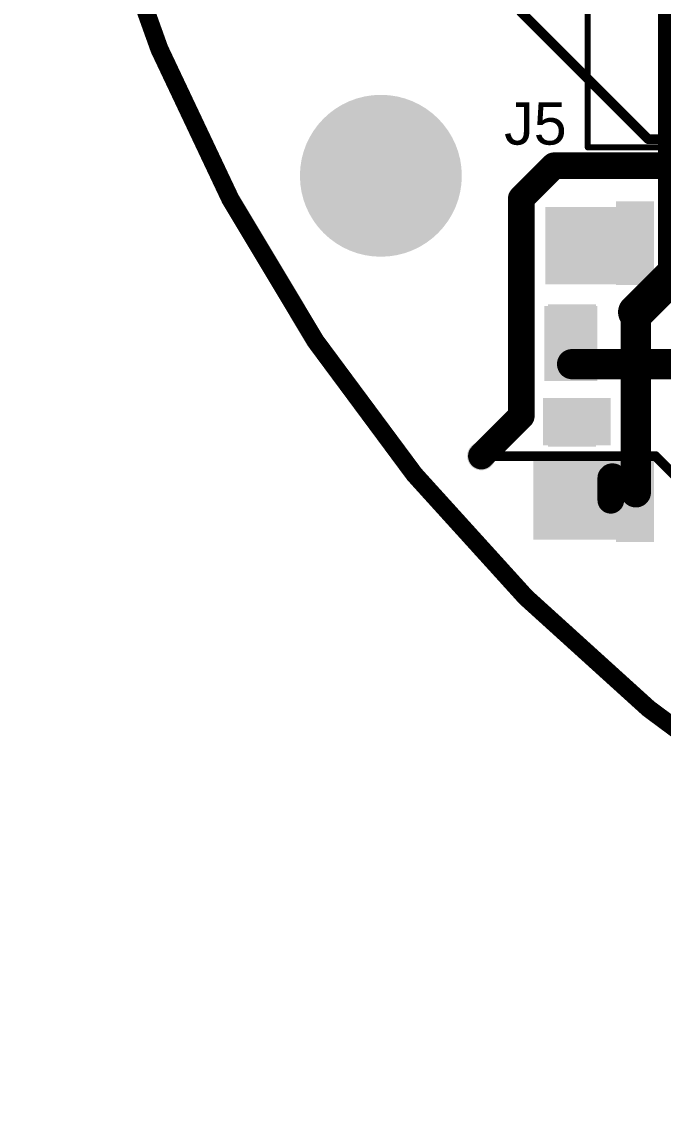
# Model space of a CAD drawing. Header units: millimetres. Extents: x -1.41 to 1.41, y -0.13 to 2.68.
# Drawn here: x -1.405 to -0.875, y -0.126 to 0.767 of the extents above; entities that cross this region are included whole.
import ezdxf

# ---------------------------------------------------------------- set-up
doc = ezdxf.new("R2010")
doc.units = ezdxf.units.MM
doc.header["$MEASUREMENT"] = 0
for name, color, linetype in [('BottomLayer', 5, 'Continuous'), ('BottomPaste', 16, 'Continuous'), ('BottomSolder', 6, 'Continuous'), ('Mechanical2', 216, 'Continuous'), ('MultiLayer', 9, 'Continuous'), ('PadHoleLayer', 156, 'Continuous'), ('TopLayer', 1, 'Continuous'), ('TopOverlay', 2, 'Continuous'), ('TopSolder', 216, 'Continuous'), ('ViaHoleLayer', 16, 'Continuous')]:
    doc.layers.add(name, color=color, linetype=linetype)
doc.styles.add('Arial', font='', dxfattribs={"height": 0.2})
doc.styles.get('Arial').set_extended_font_data('Arial')

# ---------------------------------------------------------------- blocks, each defined once
blk = doc.blocks.new('SOIC_8_B_17')
at = {"layer": 'BottomLayer'}
for points in [[(-0.13681, 0.06319), (-0.13681, 0.08681), (-0.07579, 0.08681), (-0.07579, 0.06319)], [(0.07579, 0.06319), (0.07579, 0.08681), (0.13681, 0.08681), (0.13681, 0.06319)], [(-0.13681, 0.01319), (-0.13681, 0.03681), (-0.07579, 0.03681), (-0.07579, 0.01319)], [(0.07579, 0.01319), (0.07579, 0.03681), (0.13681, 0.03681), (0.13681, 0.01319)], [(-0.13681, -0.03681), (-0.13681, -0.01319), (-0.07579, -0.01319), (-0.07579, -0.03681)], [(0.07579, -0.03681), (0.07579, -0.01319), (0.13681, -0.01319), (0.13681, -0.03681)], [(-0.13681, -0.08681), (-0.13681, -0.06319), (-0.07579, -0.06319), (-0.07579, -0.08681)], [(0.07579, -0.08681), (0.07579, -0.06319), (0.13681, -0.06319), (0.13681, -0.08681)]]:
    blk.add_hatch(color=5, dxfattribs=at).paths.add_polyline_path(points)
at = {"layer": 'BottomPaste'}
for points in [[(-0.13681, 0.06319), (-0.13681, 0.08681), (-0.07579, 0.08681), (-0.07579, 0.06319)], [(0.07579, 0.06319), (0.07579, 0.08681), (0.13681, 0.08681), (0.13681, 0.06319)], [(-0.13681, 0.01319), (-0.13681, 0.03681), (-0.07579, 0.03681), (-0.07579, 0.01319)], [(0.07579, 0.01319), (0.07579, 0.03681), (0.13681, 0.03681), (0.13681, 0.01319)], [(-0.13681, -0.03681), (-0.13681, -0.01319), (-0.07579, -0.01319), (-0.07579, -0.03681)], [(0.07579, -0.03681), (0.07579, -0.01319), (0.13681, -0.01319), (0.13681, -0.03681)], [(-0.13681, -0.08681), (-0.13681, -0.06319), (-0.07579, -0.06319), (-0.07579, -0.08681)], [(0.07579, -0.08681), (0.07579, -0.06319), (0.13681, -0.06319), (0.13681, -0.08681)]]:
    blk.add_hatch(color=16, dxfattribs=at).paths.add_polyline_path(points)
at = {"layer": 'BottomSolder'}
for points in [[(-0.14081, 0.05919), (-0.14081, 0.09081), (-0.07179, 0.09081), (-0.07179, 0.05919)], [(0.07179, 0.05919), (0.07179, 0.09081), (0.14081, 0.09081), (0.14081, 0.05919)], [(-0.14081, 0.00919), (-0.14081, 0.04081), (-0.07179, 0.04081), (-0.07179, 0.00919)], [(0.07179, 0.00919), (0.07179, 0.04081), (0.14081, 0.04081), (0.14081, 0.00919)], [(-0.14081, -0.04081), (-0.14081, -0.00919), (-0.07179, -0.00919), (-0.07179, -0.04081)], [(0.07179, -0.04081), (0.07179, -0.00919), (0.14081, -0.00919), (0.14081, -0.04081)], [(-0.14081, -0.09081), (-0.14081, -0.05919), (-0.07179, -0.05919), (-0.07179, -0.09081)], [(0.07179, -0.09081), (0.07179, -0.05919), (0.14081, -0.05919), (0.14081, -0.09081)]]:
    blk.add_hatch(color=6, dxfattribs=at).paths.add_polyline_path(points)
blk = doc.blocks.new('0855115001_42')
at = {"layer": 'BottomLayer'}
h = blk.add_hatch(color=5, dxfattribs=at)
edge = h.paths.add_edge_path()
edge.add_arc((-0.125, 0.175), 0.03543, 0, 360)
h = blk.add_hatch(color=5, dxfattribs=at)
edge = h.paths.add_edge_path()
edge.add_arc((-0.025, 0.175), 0.03543, 0, 360)
h = blk.add_hatch(color=5, dxfattribs=at)
edge = h.paths.add_edge_path()
edge.add_arc((0.075, 0.175), 0.03543, 0, 360)
h = blk.add_hatch(color=5, dxfattribs=at)
edge = h.paths.add_edge_path()
edge.add_arc((0.175, 0.175), 0.03543, 0, 360)
h = blk.add_hatch(color=5, dxfattribs=at)
edge = h.paths.add_edge_path()
edge.add_arc((-0.175, 0.075), 0.03543, 0, 360)
h = blk.add_hatch(color=5, dxfattribs=at)
edge = h.paths.add_edge_path()
edge.add_arc((-0.075, 0.075), 0.03543, 0, 360)
h = blk.add_hatch(color=5, dxfattribs=at)
edge = h.paths.add_edge_path()
edge.add_arc((0.025, 0.075), 0.03543, 0, 360)
h = blk.add_hatch(color=5, dxfattribs=at)
edge = h.paths.add_edge_path()
edge.add_arc((0.125, 0.075), 0.03543, 0, 360)
at = {"layer": 'BottomSolder'}
h = blk.add_hatch(color=6, dxfattribs=at)
edge = h.paths.add_edge_path()
edge.add_arc((-0.125, 0.175), 0.03943, 0, 360)
h = blk.add_hatch(color=6, dxfattribs=at)
edge = h.paths.add_edge_path()
edge.add_arc((-0.025, 0.175), 0.03943, 0, 360)
h = blk.add_hatch(color=6, dxfattribs=at)
edge = h.paths.add_edge_path()
edge.add_arc((0.075, 0.175), 0.03943, 0, 360)
h = blk.add_hatch(color=6, dxfattribs=at)
edge = h.paths.add_edge_path()
edge.add_arc((0.175, 0.175), 0.03943, 0, 360)
h = blk.add_hatch(color=6, dxfattribs=at)
edge = h.paths.add_edge_path()
edge.add_arc((-0.175, 0.075), 0.03943, 0, 360)
h = blk.add_hatch(color=6, dxfattribs=at)
edge = h.paths.add_edge_path()
edge.add_arc((-0.075, 0.075), 0.03943, 0, 360)
h = blk.add_hatch(color=6, dxfattribs=at)
edge = h.paths.add_edge_path()
edge.add_arc((0.025, 0.075), 0.03943, 0, 360)
h = blk.add_hatch(color=6, dxfattribs=at)
edge = h.paths.add_edge_path()
edge.add_arc((0.125, 0.075), 0.03943, 0, 360)
h = blk.add_hatch(color=6, dxfattribs=at)
edge = h.paths.add_edge_path()
edge.add_arc((-0.225, -0.175), 0.004, 0, 360)
h = blk.add_hatch(color=6, dxfattribs=at)
edge = h.paths.add_edge_path()
edge.add_arc((0.225, -0.175), 0.004, 0, 360)
at = {"layer": 'MultiLayer'}
h = blk.add_hatch(color=9, dxfattribs=at)
edge = h.paths.add_edge_path()
edge.add_arc((-0.125, 0.175), 0.03543, 0, 360)
h = blk.add_hatch(color=9, dxfattribs=at)
edge = h.paths.add_edge_path()
edge.add_arc((-0.025, 0.175), 0.03543, 0, 360)
h = blk.add_hatch(color=9, dxfattribs=at)
edge = h.paths.add_edge_path()
edge.add_arc((0.075, 0.175), 0.03543, 0, 360)
h = blk.add_hatch(color=9, dxfattribs=at)
edge = h.paths.add_edge_path()
edge.add_arc((0.175, 0.175), 0.03543, 0, 360)
h = blk.add_hatch(color=9, dxfattribs=at)
edge = h.paths.add_edge_path()
edge.add_arc((-0.175, 0.075), 0.03543, 0, 360)
h = blk.add_hatch(color=9, dxfattribs=at)
edge = h.paths.add_edge_path()
edge.add_arc((-0.075, 0.075), 0.03543, 0, 360)
h = blk.add_hatch(color=9, dxfattribs=at)
edge = h.paths.add_edge_path()
edge.add_arc((0.025, 0.075), 0.03543, 0, 360)
h = blk.add_hatch(color=9, dxfattribs=at)
edge = h.paths.add_edge_path()
edge.add_arc((0.125, 0.075), 0.03543, 0, 360)
at = {"layer": 'PadHoleLayer'}
h = blk.add_hatch(color=156, dxfattribs=at)
edge = h.paths.add_edge_path()
edge.add_arc((-0.125, 0.175), 0.01969, 0, 360)
h = blk.add_hatch(color=156, dxfattribs=at)
edge = h.paths.add_edge_path()
edge.add_arc((-0.025, 0.175), 0.01969, 0, 360)
h = blk.add_hatch(color=156, dxfattribs=at)
edge = h.paths.add_edge_path()
edge.add_arc((0.075, 0.175), 0.01969, 0, 360)
h = blk.add_hatch(color=156, dxfattribs=at)
edge = h.paths.add_edge_path()
edge.add_arc((0.175, 0.175), 0.01969, 0, 360)
h = blk.add_hatch(color=156, dxfattribs=at)
edge = h.paths.add_edge_path()
edge.add_arc((-0.175, 0.075), 0.01969, 0, 360)
h = blk.add_hatch(color=156, dxfattribs=at)
edge = h.paths.add_edge_path()
edge.add_arc((-0.075, 0.075), 0.01969, 0, 360)
h = blk.add_hatch(color=156, dxfattribs=at)
edge = h.paths.add_edge_path()
edge.add_arc((0.025, 0.075), 0.01969, 0, 360)
h = blk.add_hatch(color=156, dxfattribs=at)
edge = h.paths.add_edge_path()
edge.add_arc((0.125, 0.075), 0.01969, 0, 360)
h = blk.add_hatch(color=156, dxfattribs=at)
edge = h.paths.add_edge_path()
edge.add_arc((-0.225, -0.175), 0.06398, 0, 360)
h = blk.add_hatch(color=156, dxfattribs=at)
edge = h.paths.add_edge_path()
edge.add_arc((0.225, -0.175), 0.06398, 0, 360)
at = {"layer": 'TopLayer'}
h = blk.add_hatch(color=1, dxfattribs=at)
edge = h.paths.add_edge_path()
edge.add_arc((-0.125, 0.175), 0.03543, 0, 360)
h = blk.add_hatch(color=1, dxfattribs=at)
edge = h.paths.add_edge_path()
edge.add_arc((-0.025, 0.175), 0.03543, 0, 360)
h = blk.add_hatch(color=1, dxfattribs=at)
edge = h.paths.add_edge_path()
edge.add_arc((0.075, 0.175), 0.03543, 0, 360)
h = blk.add_hatch(color=1, dxfattribs=at)
edge = h.paths.add_edge_path()
edge.add_arc((0.175, 0.175), 0.03543, 0, 360)
h = blk.add_hatch(color=1, dxfattribs=at)
edge = h.paths.add_edge_path()
edge.add_arc((-0.175, 0.075), 0.03543, 0, 360)
h = blk.add_hatch(color=1, dxfattribs=at)
edge = h.paths.add_edge_path()
edge.add_arc((-0.075, 0.075), 0.03543, 0, 360)
h = blk.add_hatch(color=1, dxfattribs=at)
edge = h.paths.add_edge_path()
edge.add_arc((0.025, 0.075), 0.03543, 0, 360)
h = blk.add_hatch(color=1, dxfattribs=at)
edge = h.paths.add_edge_path()
edge.add_arc((0.125, 0.075), 0.03543, 0, 360)
at = {"layer": 'TopSolder'}
h = blk.add_hatch(color=216, dxfattribs=at)
edge = h.paths.add_edge_path()
edge.add_arc((-0.125, 0.175), 0.03943, 0, 360)
h = blk.add_hatch(color=216, dxfattribs=at)
edge = h.paths.add_edge_path()
edge.add_arc((-0.025, 0.175), 0.03943, 0, 360)
h = blk.add_hatch(color=216, dxfattribs=at)
edge = h.paths.add_edge_path()
edge.add_arc((0.075, 0.175), 0.03943, 0, 360)
h = blk.add_hatch(color=216, dxfattribs=at)
edge = h.paths.add_edge_path()
edge.add_arc((0.175, 0.175), 0.03943, 0, 360)
h = blk.add_hatch(color=216, dxfattribs=at)
edge = h.paths.add_edge_path()
edge.add_arc((-0.175, 0.075), 0.03943, 0, 360)
h = blk.add_hatch(color=216, dxfattribs=at)
edge = h.paths.add_edge_path()
edge.add_arc((-0.075, 0.075), 0.03943, 0, 360)
h = blk.add_hatch(color=216, dxfattribs=at)
edge = h.paths.add_edge_path()
edge.add_arc((0.025, 0.075), 0.03943, 0, 360)
h = blk.add_hatch(color=216, dxfattribs=at)
edge = h.paths.add_edge_path()
edge.add_arc((0.125, 0.075), 0.03943, 0, 360)
h = blk.add_hatch(color=216, dxfattribs=at)
edge = h.paths.add_edge_path()
edge.add_arc((-0.225, -0.175), 0.004, 0, 360)
h = blk.add_hatch(color=216, dxfattribs=at)
edge = h.paths.add_edge_path()
edge.add_arc((0.225, -0.175), 0.004, 0, 360)
at = {"layer": 'TopOverlay'}
for points, const_width in [([(0.301, 0.225), (-0.302, 0.225)], 0.005), ([(-0.302, -0.372), (-0.302, 0.225)], 0.005), ([(0.301, -0.372), (0.301, 0.225)], 0.005), ([(-0.22, 0.077), (-0.232, 0.089)], 0.01), ([(-0.232, 0.065), (-0.232, 0.089)], 0.01), ([(-0.232, 0.065), (-0.22, 0.077)], 0.01), ([(0.301, -0.372), (-0.302, -0.372)], 0.005)]:
    blk.add_lwpolyline(points, dxfattribs=dict(at, const_width=const_width))
for points, const_width in [([(-0.30325, 0.225, 1), (-0.30075, 0.225, 1)], 0.0025), ([(-0.30325, 0.225, 1), (-0.30075, 0.225, 1)], 0.0025), ([(0.29975, 0.225, 1), (0.30225, 0.225, 1)], 0.0025), ([(0.29975, 0.225, 1), (0.30225, 0.225, 1)], 0.0025), ([(-0.2345, 0.089, 1), (-0.2295, 0.089, 1)], 0.005), ([(-0.2345, 0.089, 1), (-0.2295, 0.089, 1)], 0.005), ([(-0.2225, 0.077, 1), (-0.2175, 0.077, 1)], 0.005), ([(-0.2225, 0.077, 1), (-0.2175, 0.077, 1)], 0.005), ([(-0.2345, 0.065, 1), (-0.2295, 0.065, 1)], 0.005), ([(-0.2345, 0.065, 1), (-0.2295, 0.065, 1)], 0.005), ([(-0.30325, -0.372, 1), (-0.30075, -0.372, 1)], 0.0025), ([(-0.30325, -0.372, 1), (-0.30075, -0.372, 1)], 0.0025), ([(0.29975, -0.372, 1), (0.30225, -0.372, 1)], 0.0025), ([(0.29975, -0.372, 1), (0.30225, -0.372, 1)], 0.0025)]:
    blk.add_lwpolyline(points, format="xyb", close=True, dxfattribs=dict(at, const_width=const_width))
blk = doc.blocks.new('CAP_0603_B_75')
at = {"layer": 'BottomLayer'}
for points in [[(-0.045, -0.0175), (-0.045, 0.0175), (-0.015, 0.0175), (-0.015, -0.0175)], [(0.015, -0.0175), (0.015, 0.0175), (0.045, 0.0175), (0.045, -0.0175)]]:
    blk.add_hatch(color=5, dxfattribs=at).paths.add_polyline_path(points)
at = {"layer": 'BottomPaste'}
for points in [[(-0.045, -0.0175), (-0.045, 0.0175), (-0.015, 0.0175), (-0.015, -0.0175)], [(0.015, -0.0175), (0.015, 0.0175), (0.045, 0.0175), (0.045, -0.0175)]]:
    blk.add_hatch(color=16, dxfattribs=at).paths.add_polyline_path(points)
at = {"layer": 'BottomSolder'}
for points in [[(-0.04736, -0.01986), (-0.04736, 0.01986), (-0.01264, 0.01986), (-0.01264, -0.01986)], [(0.01264, -0.01986), (0.01264, 0.01986), (0.04736, 0.01986), (0.04736, -0.01986)]]:
    blk.add_hatch(color=6, dxfattribs=at).paths.add_polyline_path(points)
blk = doc.blocks.new('CAP_0603_B_77')
at = {"layer": 'BottomLayer'}
for points in [[(-0.045, -0.0175), (-0.045, 0.0175), (-0.015, 0.0175), (-0.015, -0.0175)], [(0.015, -0.0175), (0.015, 0.0175), (0.045, 0.0175), (0.045, -0.0175)]]:
    blk.add_hatch(color=5, dxfattribs=at).paths.add_polyline_path(points)
at = {"layer": 'BottomPaste'}
for points in [[(-0.045, -0.0175), (-0.045, 0.0175), (-0.015, 0.0175), (-0.015, -0.0175)], [(0.015, -0.0175), (0.015, 0.0175), (0.045, 0.0175), (0.045, -0.0175)]]:
    blk.add_hatch(color=16, dxfattribs=at).paths.add_polyline_path(points)
at = {"layer": 'BottomSolder'}
for points in [[(-0.04736, -0.01986), (-0.04736, 0.01986), (-0.01264, 0.01986), (-0.01264, -0.01986)], [(0.01264, -0.01986), (0.01264, 0.01986), (0.04736, 0.01986), (0.04736, -0.01986)]]:
    blk.add_hatch(color=6, dxfattribs=at).paths.add_polyline_path(points)

msp = doc.modelspace()

# ---------------------------------------------------------------- hatches: boundary and pattern name
at = {"layer": 'BottomLayer'}
h = msp.add_hatch(color=5, dxfattribs=at)
edge = h.paths.add_edge_path()
edge.add_arc((-1.1081, 0.63976), 0.05906, 0, 360)
for points in [[(-0.972, 0.55), (-0.886, 0.55), (-0.886, 0.614), (-0.972, 0.614)], [(-0.973, 0.47), (-0.929, 0.47), (-0.929, 0.532), (-0.973, 0.532)], [(-0.918, 0.417), (-0.918, 0.456), (-0.974, 0.456), (-0.974, 0.417)], [(-0.982, 0.339), (-0.884, 0.339), (-0.884, 0.406), (-0.982, 0.406)]]:
    msp.add_hatch(color=5, dxfattribs=at).paths.add_polyline_path(points)
h = msp.add_hatch(color=5, dxfattribs=at)
edge = h.paths.add_edge_path()
edge.add_arc((-0.95, 0.59), 0.01181, 0, 360)
h = msp.add_hatch(color=5, dxfattribs=at)
edge = h.paths.add_edge_path()
edge.add_arc((-0.897, 0.527), 0.01181, 0, 360)
h = msp.add_hatch(color=5, dxfattribs=at)
edge = h.paths.add_edge_path()
edge.add_arc((-0.95, 0.484), 0.01181, 0, 360)
h = msp.add_hatch(color=5, dxfattribs=at)
edge = h.paths.add_edge_path()
edge.add_arc((-0.931, 0.435), 0.01181, 0, 360)
h = msp.add_hatch(color=5, dxfattribs=at)
edge = h.paths.add_edge_path()
edge.add_arc((-1.025, 0.408), 0.01181, 0, 360)
at = {"layer": 'BottomSolder'}
h = msp.add_hatch(color=6, dxfattribs=at)
edge = h.paths.add_edge_path()
edge.add_arc((-1.1081, 0.63976), 0.06306, 0, 360)
h = msp.add_hatch(color=6, dxfattribs=at)
edge = h.paths.add_edge_path()
edge.add_arc((-0.95, 0.59), 0.00591, 0, 360)
h = msp.add_hatch(color=6, dxfattribs=at)
edge = h.paths.add_edge_path()
edge.add_arc((-0.897, 0.527), 0.00591, 0, 360)
h = msp.add_hatch(color=6, dxfattribs=at)
edge = h.paths.add_edge_path()
edge.add_arc((-0.95, 0.484), 0.00591, 0, 360)
h = msp.add_hatch(color=6, dxfattribs=at)
edge = h.paths.add_edge_path()
edge.add_arc((-0.931, 0.435), 0.00591, 0, 360)
h = msp.add_hatch(color=6, dxfattribs=at)
edge = h.paths.add_edge_path()
edge.add_arc((-1.025, 0.408), 0.00591, 0, 360)
at = {"layer": 'MultiLayer'}
h = msp.add_hatch(color=9, dxfattribs=at)
edge = h.paths.add_edge_path()
edge.add_arc((-1.1081, 0.63976), 0.05906, 0, 360)
at = {"layer": 'PadHoleLayer'}
h = msp.add_hatch(color=156, dxfattribs=at)
edge = h.paths.add_edge_path()
edge.add_arc((-1.1081, 0.63976), 0.06693, 0, 360)
at = {"layer": 'TopLayer'}
h = msp.add_hatch(color=1, dxfattribs=at)
edge = h.paths.add_edge_path()
edge.add_arc((-1.1081, 0.63976), 0.05906, 0, 360)
h = msp.add_hatch(color=1, dxfattribs=at)
edge = h.paths.add_edge_path()
edge.add_arc((-0.95, 0.59), 0.01181, 0, 360)
h = msp.add_hatch(color=1, dxfattribs=at)
edge = h.paths.add_edge_path()
edge.add_arc((-0.897, 0.527), 0.01181, 0, 360)
h = msp.add_hatch(color=1, dxfattribs=at)
edge = h.paths.add_edge_path()
edge.add_arc((-0.95, 0.484), 0.01181, 0, 360)
h = msp.add_hatch(color=1, dxfattribs=at)
edge = h.paths.add_edge_path()
edge.add_arc((-0.931, 0.435), 0.01181, 0, 360)
h = msp.add_hatch(color=1, dxfattribs=at)
edge = h.paths.add_edge_path()
edge.add_arc((-1.025, 0.408), 0.01181, 0, 360)
at = {"layer": 'TopSolder'}
h = msp.add_hatch(color=216, dxfattribs=at)
edge = h.paths.add_edge_path()
edge.add_arc((-1.1081, 0.63976), 0.06306, 0, 360)
h = msp.add_hatch(color=216, dxfattribs=at)
edge = h.paths.add_edge_path()
edge.add_arc((-0.95, 0.59), 0.00591, 0, 360)
h = msp.add_hatch(color=216, dxfattribs=at)
edge = h.paths.add_edge_path()
edge.add_arc((-0.897, 0.527), 0.00591, 0, 360)
h = msp.add_hatch(color=216, dxfattribs=at)
edge = h.paths.add_edge_path()
edge.add_arc((-0.95, 0.484), 0.00591, 0, 360)
h = msp.add_hatch(color=216, dxfattribs=at)
edge = h.paths.add_edge_path()
edge.add_arc((-0.931, 0.435), 0.00591, 0, 360)
h = msp.add_hatch(color=216, dxfattribs=at)
edge = h.paths.add_edge_path()
edge.add_arc((-1.025, 0.408), 0.00591, 0, 360)
at = {"layer": 'ViaHoleLayer'}
h = msp.add_hatch(color=16, dxfattribs=at)
edge = h.paths.add_edge_path()
edge.add_arc((-0.95, 0.59), 0.00591, 0, 360)
h = msp.add_hatch(color=16, dxfattribs=at)
edge = h.paths.add_edge_path()
edge.add_arc((-0.897, 0.527), 0.00591, 0, 360)
h = msp.add_hatch(color=16, dxfattribs=at)
edge = h.paths.add_edge_path()
edge.add_arc((-0.95, 0.484), 0.00591, 0, 360)
h = msp.add_hatch(color=16, dxfattribs=at)
edge = h.paths.add_edge_path()
edge.add_arc((-0.931, 0.435), 0.00591, 0, 360)
h = msp.add_hatch(color=16, dxfattribs=at)
edge = h.paths.add_edge_path()
edge.add_arc((-1.025, 0.408), 0.00591, 0, 360)

# ---------------------------------------------------------------- linework, layer by layer
at = {"layer": 'BottomLayer'}
for points, const_width in [([(-0.993, 0.776), (-0.88708, 0.67008)], 0.008), ([(-0.88708, 0.67008), (-0.77408, 0.67008)], 0.008), ([(-0.992, 0.621), (-0.96492, 0.64808)], 0.022), ([(-0.96492, 0.64808), (-0.81808, 0.64808)], 0.022), ([(-0.992, 0.441), (-0.992, 0.621)], 0.022), ([(-0.89726, 0.378), (-0.89726, 0.52674)], 0.025), ([(-1.025, 0.408), (-0.992, 0.441)], 0.022), ([(-0.918, 0.3901), (-0.91719, 0.39091)], 0.022), ([(-0.91719, 0.39091), (-0.91614, 0.39091)], 0.022), ([(-0.918, 0.3714), (-0.918, 0.3901)], 0.022)]:
    msp.add_lwpolyline(points, dxfattribs=dict(at, const_width=const_width))
for points, const_width in [([(-0.88908, 0.67008, 1), (-0.88508, 0.67008, 1)], 0.004), ([(-0.88908, 0.67008, 1), (-0.88508, 0.67008, 1)], 0.004), ([(-0.97042, 0.64808, 1), (-0.95942, 0.64808, 1)], 0.011), ([(-0.97042, 0.64808, 1), (-0.95942, 0.64808, 1)], 0.011), ([(-0.9975, 0.621, 1), (-0.9865, 0.621, 1)], 0.011), ([(-0.9975, 0.621, 1), (-0.9865, 0.621, 1)], 0.011), ([(-0.90351, 0.52674, 1), (-0.89101, 0.52674, 1)], 0.0125), ([(-0.9975, 0.441, 1), (-0.9865, 0.441, 1)], 0.011), ([(-0.9975, 0.441, 1), (-0.9865, 0.441, 1)], 0.011), ([(-1.0305, 0.408, 1), (-1.0195, 0.408, 1)], 0.011), ([(-0.92269, 0.39091, 1), (-0.91169, 0.39091, 1)], 0.011), ([(-0.92269, 0.39091, 1), (-0.91169, 0.39091, 1)], 0.011), ([(-0.92164, 0.39091, 1), (-0.91064, 0.39091, 1)], 0.011), ([(-0.9235, 0.3901, 1), (-0.9125, 0.3901, 1)], 0.011), ([(-0.9235, 0.3901, 1), (-0.9125, 0.3901, 1)], 0.011), ([(-0.90351, 0.378, 1), (-0.89101, 0.378, 1)], 0.0125), ([(-0.9235, 0.3714, 1), (-0.9125, 0.3714, 1)], 0.011)]:
    msp.add_lwpolyline(points, format="xyb", close=True, dxfattribs=dict(at, const_width=const_width))
at = {"layer": 'Mechanical2', "const_width": 0.015}
msp.add_lwpolyline([(1.39764, 1.27953, 1), (-1.39764, 1.27953, 1)], format="xyb", close=True, dxfattribs=at)
at = {"layer": 'TopLayer'}
for points, const_width in [([(-0.864, 0.56), (-0.864, 0.912)], 0.03), ([(-0.897, 0.527), (-0.864, 0.56)], 0.03), ([(-0.95, 0.484), (-0.857, 0.484)], 0.025), ([(-1.025, 0.408), (-0.881, 0.408)], 0.008), ([(-0.881, 0.408), (-0.85, 0.377)], 0.008)]:
    msp.add_lwpolyline(points, dxfattribs=dict(at, const_width=const_width))
for points, const_width in [([(-0.8715, 0.56, 1), (-0.8565, 0.56, 1)], 0.015), ([(-0.8715, 0.56, 1), (-0.8565, 0.56, 1)], 0.015), ([(-0.9045, 0.527, 1), (-0.8895, 0.527, 1)], 0.015), ([(-0.95625, 0.484, 1), (-0.94375, 0.484, 1)], 0.0125), ([(-1.027, 0.408, 1), (-1.023, 0.408, 1)], 0.004), ([(-0.883, 0.408, 1), (-0.879, 0.408, 1)], 0.004), ([(-0.883, 0.408, 1), (-0.879, 0.408, 1)], 0.004)]:
    msp.add_lwpolyline(points, format="xyb", close=True, dxfattribs=dict(at, const_width=const_width))

# ---------------------------------------------------------------- block references
for name, p, rotation in [('0855115001_42', (-0.565, 0.96419), 270), ('SOIC_8_B_17', (-0.823, 0.4777), 270), ('CAP_0603_B_75', (-0.95, 0.546), 270), ('CAP_0603_B_77', (-0.95, 0.403), 90)]:
    msp.add_blockref(name, p, dxfattribs=dict(rotation=rotation))

# ---------------------------------------------------------------- texts
at = {"layer": 'TopOverlay', "style": 'Arial'}
msp.add_text('J5', height=0.035, dxfattribs=at).set_placement((-1.00616, 0.66551))

doc.saveas('drawing.dxf')
